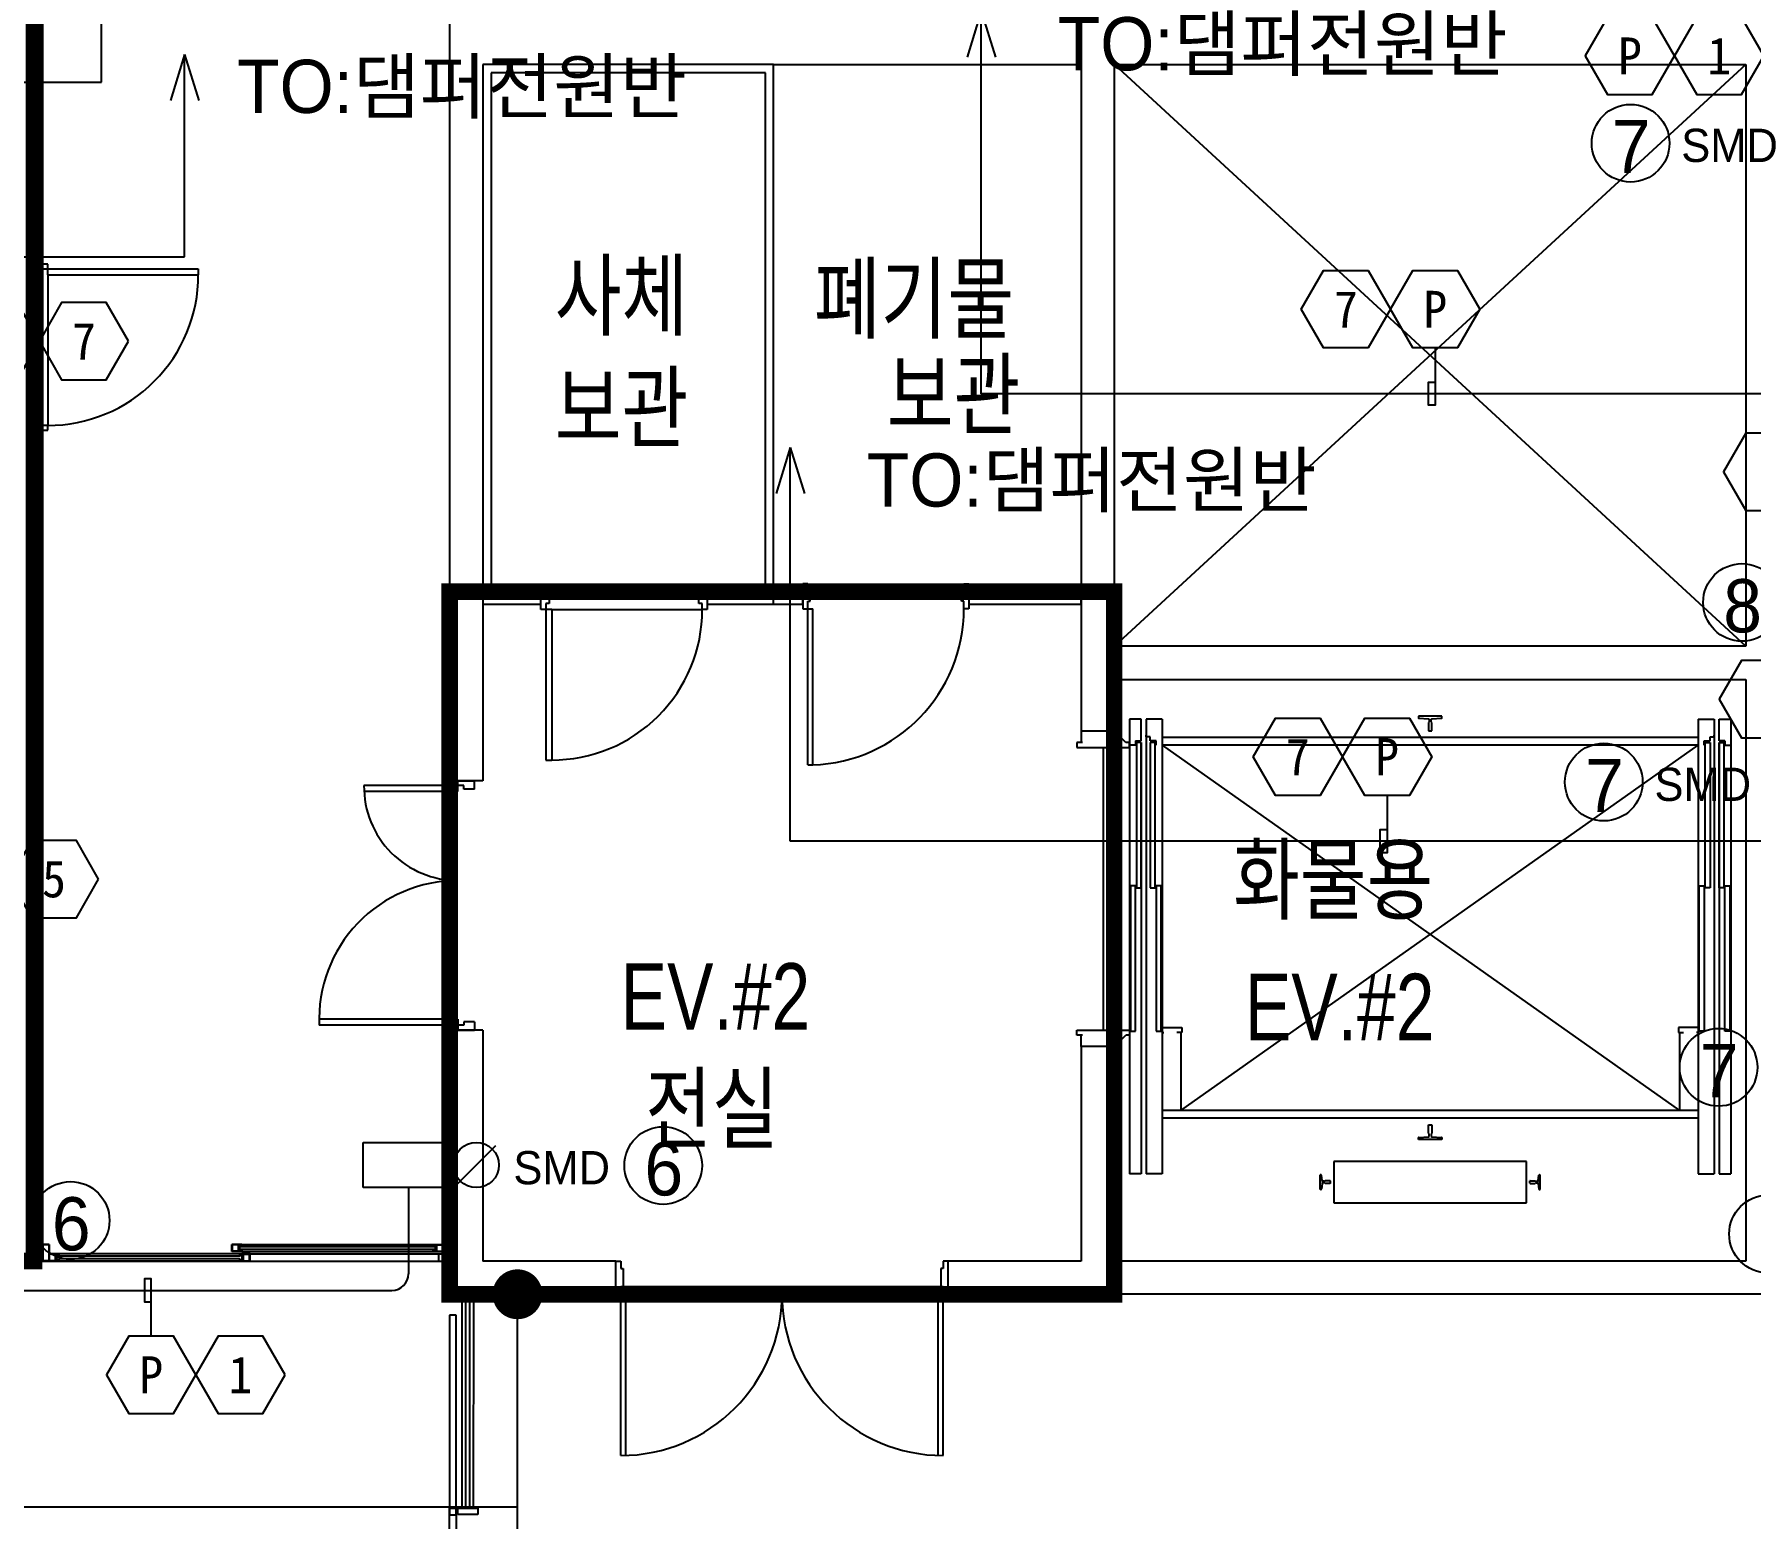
# Model space of a CAD drawing. Header units: millimetres. Extents: x 118559 to 211622, y 1329 to 63037.
# Drawn here: x 177131 to 187459, y 30444 to 39376 of the extents above; entities that cross this region are included whole.
import ezdxf
from ezdxf.enums import TextEntityAlignment as Align

# ---------------------------------------------------------------- set-up
doc = ezdxf.new("R2010")
doc.units = ezdxf.units.MM
doc.header["$LTSCALE"] = 120
doc.linetypes.add('HIDDENX2', pattern=[0.75, 0.5, -0.25])
for name, color, linetype in [('1구역', 41, 'Continuous'), ('ARCH', 9, 'Continuous'), ('DAMPER', 2, 'Continuous'), ('duct-si', 7, 'Continuous'), ('fire', 2, 'Continuous'), ('fire-l', 4, 'Continuous'), ('smd-f', 2, 'Continuous')]:
    doc.layers.add(name, color=color, linetype=linetype)
doc.styles.add('GHD', font='')
doc.styles.add('ghs', font='')
doc.styles.add('TT', font='')
doc.styles.add('돋움', font='')
doc.styles.get('GHD').set_extended_font_data('Dotum')
doc.styles.get('ghs').set_extended_font_data('Dotum')
doc.styles.get('TT').set_extended_font_data('Dotum')
doc.styles.get('돋움').set_extended_font_data('DotumChe')

# ---------------------------------------------------------------- blocks, each defined once
blk = doc.blocks.new('e-22-1')
at = {"layer": 'DAMPER'}
blk.add_line((-5, 1), (-1, 1), dxfattribs=at)
at = {"layer": 'fire'}
for p, q in [((-5, -1), (-5, 1)), ((-1, 1), (-1, -1)), ((0.85, 0.85), (-0.85, -0.85)), ((-1, -1), (-5, -1))]:
    blk.add_line(p, q, dxfattribs=at)
blk.add_circle((0, 0), 1, dxfattribs=at)

msp = doc.modelspace()

# ---------------------------------------------------------------- linework, layer by layer
at = {"layer": '1구역', "color": 4, "linetype": 'HIDDENX2', "ltscale": 7, "const_width": 100, "elevation": 0}
msp.add_lwpolyline([(177130.1, 40802.5), (179743.5, 40802.5), (179743.4, 44444), (194080.1, 44444.2), (194080.1, 46185.5), (200110.1, 46185.5), (200110.1, 52274.1), (160991.4, 52274.1), (160991.4, 42084.2), (169430.1, 42084.2), (169430.1, 35944.2), (167230.1, 35944.2), (167230.1, 31994.2), (177130, 31994.2), (177130.1, 40802.5)], dxfattribs=at)
msp.add_lwpolyline([(179630.1, 36022.4), (183628.9, 36022.4), (183628.9, 31794.2), (179630.1, 31794.2)], close=True, dxfattribs=at)
at = {"layer": 'ARCH', "color": 9}
for p, q in [((177180.1, 44444.2, 0), (177180.1, 31994.2, 0)), ((179630.1, 39494.2, 0), (179630.1, 39194.2, 0)), ((179630.1, 39494.2, 0), (179630.1, 39194.2, 0)), ((179630.1, 39194.2, 0), (179630.1, 34884.2, 0)), ((179830.1, 39194.2, 0), (179830.1, 35944.2, 0)), ((181580.1, 39194.2, 0), (179830.1, 39194.2, 0)), ((179880.1, 39144.2, 0), (179880.1, 35994.2, 0)), ((181530.1, 39144.2, 0), (179880.1, 39144.2, 0)), ((181530.1, 35994.2, 0), (181530.1, 39144.2, 0)), ((181580.1, 39194.2, 0), (183430.1, 39194.2, 0)), ((181580.1, 35944.2, 0), (181580.1, 39194.2, 0)), ((183430.1, 39194.2, 0), (183430.1, 35184.2, 0)), ((187430.1, 39194.2, 0), (183630.1, 35694.2, 0)), ((187430.1, 35694.2, 0), (183630.1, 39194.2, 0)), ((187430.1, 39194.2, 0), (183630.1, 35694.2, 0)), ((187430.1, 35694.2, 0), (183630.1, 39194.2, 0)), ((183630.1, 39194.2, 0), (187430.1, 39194.2, 0)), ((183630.1, 35694.2, 0), (183630.1, 39194.2, 0)), ((183630.1, 39194.2, 0), (187430.1, 39194.2, 0)), ((183630.1, 35694.2, 0), (183630.1, 39194.2, 0)), ((187430.1, 39194.2, 0), (187430.1, 35694.2, 0)), ((187430.1, 39194.2, 0), (187430.1, 35694.2, 0)), ((177212.9, 37992.9, 0), (177132.9, 37992.9, 0)), ((177132.9, 37943.1, 0), (177132.9, 37992.9, 0)), ((177132.9, 37943.1, 0), (177177.1, 37943.1, 0)), ((177132.9, 37943.1, 0), (177132.9, 37042.8, 0)), ((177197.9, 37992.9, 0), (177147.9, 37992.9, 0)), ((177197.9, 37992.9, 0), (177147.9, 37992.9, 0)), ((177177.1, 37963.6, 0), (177212.9, 37963.6, 0)), ((177177.1, 37943.1, 0), (177177.1, 37963.6, 0)), ((177212.9, 37963.6, 0), (177212.9, 37992.9, 0)), ((177212.9, 37963.6, 0), (178118.2, 37963.6, 0)), ((177212.9, 37928.3, 0), (177212.9, 37963.6, 0)), ((177212.9, 37928.3, 0), (178118.2, 37928.3, 0)), ((177212.9, 37928.3, 0), (177212.9, 37022.3, 0)), ((178118.2, 37963.6, 0), (178118.2, 37928.3, 0)), ((177177.1, 37042.8, 0), (177132.9, 37042.8, 0)), ((177132.9, 36992.9, 0), (177132.9, 37042.8, 0)), ((177132.9, 36992.9, 0), (177212.9, 36992.9, 0)), ((177147.9, 36992.9, 0), (177197.9, 36992.9, 0)), ((177177.1, 37022.3, 0), (177177.1, 37042.8, 0)), ((177177.1, 37022.3, 0), (177177.1, 37042.8, 0)), ((177212.9, 37022.3, 0), (177177.1, 37022.3, 0)), ((177212.9, 36992.9, 0), (177212.9, 37022.3, 0)), ((181755.1, 36044.2, 0), (181580.1, 36044.2, 0)), ((181755.1, 36069.2, 0), (181755.1, 35919.2, 0)), ((181785.1, 36069.2, 0), (181755.1, 36069.2, 0)), ((181755.1, 36069.2, 0), (181755.1, 35919.2, 0)), ((181785.1, 36069.2, 0), (181755.1, 36069.2, 0)), ((181755.1, 35944.2, 0), (181755.1, 36044.2, 0)), ((181785.1, 36024.2, 0), (181785.1, 36069.2, 0)), ((181785.1, 36024.2, 0), (181785.1, 36069.2, 0)), ((182725.1, 36024.2, 0), (182725.1, 36069.2, 0)), ((182725.1, 36069.2, 0), (182755.1, 36069.2, 0)), ((182725.1, 36024.2, 0), (182725.1, 36069.2, 0)), ((182725.1, 36069.2, 0), (182755.1, 36069.2, 0)), ((182755.1, 36069.2, 0), (182755.1, 35919.2, 0)), ((182755.1, 36069.2, 0), (182755.1, 35919.2, 0)), ((183430, 36044.2, 0), (182755.1, 36044.2, 0)), ((182755.1, 36044.2, 0), (182755.1, 35944.2, 0)), ((183430, 35944.2, 0), (183430, 36044.2, 0)), ((179830.1, 35944.2, 0), (179830.1, 34884.2, 0)), ((180180.1, 35944.2, 0), (179830.1, 35944.2, 0)), ((180180.1, 35994.2, 0), (179880.1, 35994.2, 0)), ((180180.1, 35914.2, 0), (180180.1, 35994.2, 0)), ((180229.9, 35994.2, 0), (180180.1, 35994.2, 0)), ((180180.1, 35929.2, 0), (180180.1, 35979.2, 0)), ((180180.1, 35929.2, 0), (180180.1, 35979.2, 0)), ((180209.4, 35950.1, 0), (180209.4, 35914.2, 0)), ((180229.9, 35950.1, 0), (180209.4, 35950.1, 0)), ((180229.9, 35994.2, 0), (180229.9, 35950.1, 0)), ((180229.9, 35994.2, 0), (181130.2, 35994.2, 0)), ((181530.1, 35994.2, 0), (181080.1, 35994.2, 0)), ((181130.2, 35950.1, 0), (181130.2, 35994.2, 0)), ((181180.1, 35994.2, 0), (181130.2, 35994.2, 0)), ((181150.7, 35950.1, 0), (181130.2, 35950.1, 0)), ((181150.7, 35950.1, 0), (181130.2, 35950.1, 0)), ((181150.7, 35914.2, 0), (181150.7, 35950.1, 0)), ((181180.1, 35994.2, 0), (181180.1, 35914.2, 0)), ((181180.1, 35979.2, 0), (181180.1, 35929.2, 0)), ((181580.1, 35944.2, 0), (181180.1, 35944.2, 0)), ((181755.1, 35944.2, 0), (181580.1, 35944.2, 0)), ((181800.1, 36024.2, 0), (181785.1, 36024.2, 0)), ((181800.1, 36024.2, 0), (181785.1, 36024.2, 0)), ((181785.1, 35919.2, 0), (181785.1, 35964.2, 0)), ((181785.1, 35964.2, 0), (181800.1, 35964.2, 0)), ((181785.1, 35919.2, 0), (181785.1, 35964.2, 0)), ((181785.1, 35964.2, 0), (181800.1, 35964.2, 0)), ((181800.1, 35964.2, 0), (181800.1, 36024.2, 0)), ((181800.1, 35964.2, 0), (181800.1, 36024.2, 0)), ((182710.1, 35964.2, 0), (182710.1, 36024.2, 0)), ((182710.1, 36024.2, 0), (182725.1, 36024.2, 0)), ((182710.1, 35964.2, 0), (182710.1, 36024.2, 0)), ((182710.1, 36024.2, 0), (182725.1, 36024.2, 0)), ((182725.1, 35964.2, 0), (182710.1, 35964.2, 0)), ((182725.1, 35964.2, 0), (182710.1, 35964.2, 0)), ((182725.1, 35919.2, 0), (182725.1, 35964.2, 0)), ((182725.1, 35919.2, 0), (182725.1, 35964.2, 0)), ((183430, 35944.2, 0), (182755.1, 35944.2, 0)), ((180209.4, 35914.2, 0), (180180.1, 35914.2, 0)), ((180209.4, 35914.2, 0), (180209.4, 35009, 0)), ((180244.7, 35914.2, 0), (180209.4, 35914.2, 0)), ((180244.7, 35914.2, 0), (180244.7, 35009, 0)), ((180244.7, 35914.2, 0), (181150.7, 35914.2, 0)), ((181180.1, 35914.2, 0), (181150.7, 35914.2, 0)), ((181755.1, 35919.2, 0), (181785.1, 35919.2, 0)), ((181755.1, 35919.2, 0), (181785.1, 35919.2, 0)), ((181785.1, 34979.2, 0), (181785.1, 35919.2, 0)), ((181785.1, 35919.2, 0), (181815, 35919.2, 0)), ((181785.1, 34979.2, 0), (181785.1, 35919.2, 0)), ((181785.1, 35919.2, 0), (181815, 35919.2, 0)), ((181815, 34979.2, 0), (181815, 35919.2, 0)), ((181815, 34979.2, 0), (181815, 35919.2, 0)), ((182755.1, 35919.2, 0), (182725.1, 35919.2, 0)), ((182755.1, 35919.2, 0), (182725.1, 35919.2, 0)), ((187430.1, 35694.2, 0), (183630.1, 35694.2, 0)), ((187430.1, 35694.2, 0), (183630.1, 35694.2, 0)), ((183630.1, 35184.2, 0), (183630.1, 35494.2, 0)), ((183630.1, 35494.2, 0), (187430.1, 35494.2, 0)), ((187430.1, 35494.2, 0), (187430.1, 31994.2, 0)), ((183721.5, 35254.2, 0), (183721.5, 32519.5, 0)), ((183791.4, 35254.2, 0), (183721.5, 35254.2, 0)), ((183721.5, 35254.2, 0), (183721.5, 32519.5, 0)), ((183791.4, 35254.2, 0), (183721.5, 35254.2, 0)), ((183791.4, 35124.2, 0), (183791.4, 35254.2, 0)), ((183791.4, 35124.2, 0), (183791.4, 35254.2, 0)), ((183821.4, 35254.2, 0), (183821.4, 32519.5, 0)), ((183917.4, 35254.2, 0), (183821.4, 35254.2, 0)), ((183821.4, 35254.2, 0), (183821.4, 32519.5, 0)), ((183917.4, 35254.2, 0), (183821.4, 35254.2, 0)), ((183917.4, 35254.2, 0), (183917.4, 32519.5, 0)), ((183917.4, 35254.2, 0), (183917.4, 32519.5, 0)), ((185600.4, 35273.2, 0), (185460.4, 35273.2, 0)), ((185460.4, 35273.2, 0), (185460.4, 35262.9, 0)), ((185600.4, 35273.2, 0), (185460.4, 35273.2, 0)), ((185460.4, 35273.2, 0), (185460.4, 35262.9, 0)), ((185462.7, 35260.4, 0), (185520.8, 35257.5, 0)), ((185462.7, 35260.4, 0), (185520.8, 35257.5, 0)), ((185520.8, 35257.5, 0), (185524, 35254.3, 0)), ((185520.8, 35257.5, 0), (185524, 35254.3, 0)), ((185524, 35238.3, 0), (185520.9, 35235, 0)), ((185524, 35238.3, 0), (185520.9, 35235, 0)), ((185520.9, 35235, 0), (185520.9, 35185.2, 0)), ((185520.9, 35235, 0), (185520.9, 35185.2, 0)), ((185524, 35254.3, 0), (185524, 35238.3, 0)), ((185524, 35254.3, 0), (185524, 35238.3, 0)), ((185536.7, 35254.3, 0), (185540, 35257.5, 0)), ((185536.7, 35254.3, 0), (185540, 35257.5, 0)), ((185536.7, 35238.3, 0), (185536.7, 35254.3, 0)), ((185536.7, 35238.3, 0), (185536.7, 35254.3, 0)), ((185539.9, 35235, 0), (185536.7, 35238.3, 0)), ((185539.9, 35235, 0), (185536.7, 35238.3, 0)), ((185539.9, 35185.2, 0), (185539.9, 35235, 0)), ((185539.9, 35185.2, 0), (185539.9, 35235, 0)), ((185540, 35257.5, 0), (185598, 35260.4, 0)), ((185540, 35257.5, 0), (185598, 35260.4, 0)), ((185600.4, 35262.9, 0), (185600.4, 35273.2, 0)), ((185600.4, 35262.9, 0), (185600.4, 35273.2, 0)), ((187143.4, 35254.2, 0), (187143.4, 32519.5, 0)), ((187143.4, 35254.2, 0), (187239.4, 35254.2, 0)), ((187143.4, 35254.2, 0), (187143.4, 32519.5, 0)), ((187143.4, 35254.2, 0), (187239.4, 35254.2, 0)), ((187239.4, 35254.2, 0), (187239.4, 32519.5, 0)), ((187239.4, 35254.2, 0), (187239.4, 32519.5, 0)), ((187269.4, 35254.2, 0), (187339.2, 35254.2, 0)), ((187269.4, 35124.2, 0), (187269.4, 35254.2, 0)), ((187269.4, 35254.2, 0), (187339.2, 35254.2, 0)), ((187269.4, 35124.2, 0), (187269.4, 35254.2, 0)), ((187339.2, 35254.2, 0), (187339.2, 32519.5, 0)), ((187339.2, 35254.2, 0), (187339.2, 32519.5, 0)), ((183438.1, 35114.2, 0), (183404.9, 35114.2, 0)), ((183404.9, 35114.2, 0), (183404.9, 35084.2, 0)), ((183438.1, 35114.2, 0), (183404.9, 35114.2, 0)), ((183404.9, 35114.2, 0), (183404.9, 35084.2, 0)), ((183429.9, 35184.2, 0), (183429.9, 35114.2, 0)), ((183429.9, 35184.2, 0), (183429.9, 35114.2, 0)), ((183430.1, 35184.2, 0), (183630.1, 35184.2, 0)), ((183699.7, 35114.2, 0), (183629.9, 35184.2, 0)), ((183699.7, 35114.2, 0), (183629.9, 35184.2, 0)), ((183721, 35114.2, 0), (183699.7, 35114.2, 0)), ((183721, 35114.2, 0), (183699.7, 35114.2, 0)), ((183721, 35084.2, 0), (183721, 35114.2, 0)), ((183721, 35084.2, 0), (183721, 35114.2, 0)), ((183757.5, 35124.2, 0), (183791.4, 35124.2, 0)), ((183757.5, 35124.2, 0), (183757.5, 35099.2, 0)), ((183757.5, 35124.2, 0), (183791.4, 35124.2, 0)), ((183757.5, 35124.2, 0), (183757.5, 35099.2, 0)), ((183762.5, 35114.2, 0), (183762.5, 34239.2, 0)), ((183791.4, 35114.2, 0), (183762.5, 35114.2, 0)), ((183762.5, 35114.2, 0), (183762.5, 34239.2, 0)), ((183791.4, 35114.2, 0), (183762.5, 35114.2, 0)), ((183791.4, 34239.2, 0), (183791.4, 35114.2, 0)), ((183791.4, 35114.2, 0), (183791.4, 32519.5, 0)), ((183791.4, 34239.2, 0), (183791.4, 35114.2, 0)), ((183791.4, 35114.2, 0), (183791.4, 32519.5, 0)), ((183821.4, 35149.2, 0), (183821.4, 35159.2, 0)), ((183821.4, 35149.2, 0), (183821.4, 35159.2, 0)), ((183845.4, 35149.2, 0), (183821.4, 35149.2, 0)), ((183845.4, 35149.2, 0), (183821.4, 35149.2, 0)), ((183845.4, 35124.2, 0), (183845.4, 35149.2, 0)), ((183845.4, 35124.2, 0), (183845.4, 35149.2, 0)), ((183881.4, 35124.2, 0), (183845.4, 35124.2, 0)), ((183881.4, 35124.2, 0), (183845.4, 35124.2, 0)), ((183846.4, 35114.2, 0), (183846.4, 34239.2, 0)), ((183876.4, 35114.2, 0), (183846.4, 35114.2, 0)), ((183846.4, 35114.2, 0), (183846.4, 34239.2, 0)), ((183876.4, 35114.2, 0), (183846.4, 35114.2, 0)), ((183876.4, 34239.2, 0), (183876.4, 35114.2, 0)), ((183876.4, 34239.2, 0), (183876.4, 35114.2, 0)), ((183881.4, 35099.2, 0), (183881.4, 35124.2, 0)), ((183881.4, 35099.2, 0), (183881.4, 35124.2, 0)), ((187143.4, 35144.2, 0), (183917.4, 35144.2, 0)), ((187143.4, 35144.2, 0), (183917.4, 35144.2, 0)), ((185520.9, 35185.2, 0), (185521.9, 35184.2, 0)), ((185520.9, 35185.2, 0), (185521.9, 35184.2, 0)), ((185521.9, 35184.2, 0), (185538.9, 35184.2, 0)), ((185521.9, 35184.2, 0), (185538.9, 35184.2, 0)), ((185538.9, 35184.2, 0), (185539.9, 35185.2, 0)), ((185538.9, 35184.2, 0), (185539.9, 35185.2, 0)), ((187179.4, 35124.2, 0), (187215.4, 35124.2, 0)), ((187179.4, 35099.2, 0), (187179.4, 35124.2, 0)), ((187179.4, 35124.2, 0), (187215.4, 35124.2, 0)), ((187179.4, 35099.2, 0), (187179.4, 35124.2, 0)), ((187184.4, 34239.2, 0), (187184.4, 35114.2, 0)), ((187184.4, 35114.2, 0), (187214.4, 35114.2, 0)), ((187184.4, 34239.2, 0), (187184.4, 35114.2, 0)), ((187184.4, 35114.2, 0), (187214.4, 35114.2, 0)), ((187214.4, 35114.2, 0), (187214.4, 34239.2, 0)), ((187214.4, 35114.2, 0), (187214.4, 34239.2, 0)), ((187215.4, 35124.2, 0), (187215.4, 35149.2, 0)), ((187215.4, 35149.2, 0), (187239.4, 35149.2, 0)), ((187215.4, 35124.2, 0), (187215.4, 35149.2, 0)), ((187215.4, 35149.2, 0), (187239.4, 35149.2, 0)), ((187239.4, 35149.2, 0), (187239.4, 35159.2, 0)), ((187239.4, 35149.2, 0), (187239.4, 35159.2, 0)), ((187303.2, 35124.2, 0), (187269.4, 35124.2, 0)), ((187303.2, 35124.2, 0), (187269.4, 35124.2, 0)), ((187269.4, 35114.2, 0), (187269.4, 32519.5, 0)), ((187269.4, 34239.2, 0), (187269.4, 35114.2, 0)), ((187269.4, 35114.2, 0), (187298.2, 35114.2, 0)), ((187269.4, 35114.2, 0), (187269.4, 32519.5, 0)), ((187269.4, 34239.2, 0), (187269.4, 35114.2, 0)), ((187269.4, 35114.2, 0), (187298.2, 35114.2, 0)), ((187298.2, 35114.2, 0), (187298.2, 34239.2, 0)), ((187298.2, 35114.2, 0), (187298.2, 34239.2, 0)), ((187303.2, 35124.2, 0), (187303.2, 35099.2, 0)), ((187303.2, 35124.2, 0), (187303.2, 35099.2, 0)), ((183404.9, 35084.2, 0), (183721, 35084.2, 0)), ((183404.9, 35084.2, 0), (183721, 35084.2, 0)), ((183563, 35084.2, 0), (183563, 33384.2, 0)), ((183757.5, 35099.2, 0), (183722.5, 35099.2, 0)), ((183757.5, 35099.2, 0), (183722.5, 35099.2, 0)), ((187143.4, 35099.2, 0), (183917.4, 35099.2, 0)), ((183917.4, 35099.2, 0), (187030.4, 32899.2, 0)), ((187143.4, 35099.2, 0), (183917.4, 35099.2, 0)), ((183917.4, 35099.2, 0), (187030.4, 32899.2, 0)), ((184030.4, 32899.2, 0), (187143.4, 35099.2, 0)), ((184030.4, 32899.2, 0), (187143.4, 35099.2, 0)), ((187303.2, 35099.2, 0), (187338.2, 35099.2, 0)), ((187303.2, 35099.2, 0), (187338.2, 35099.2, 0)), ((180209.4, 35009, 0), (180244.7, 35009, 0)), ((181785.1, 34979.2, 0), (181815, 34979.2, 0)), ((181785.1, 34979.2, 0), (181815, 34979.2, 0)), ((179680.1, 34854.8, 0), (179115.1, 34854.8, 0)), ((179680.1, 34819.6, 0), (179115.8, 34819.6, 0)), ((179830.1, 34884.2, 0), (179630.1, 34884.2, 0)), ((179680.1, 34854.8, 0), (179680.1, 34884.2, 0)), ((179680.1, 34884.2, 0), (179780.1, 34884.2, 0)), ((179680.1, 34884.2, 0), (179780.1, 34884.2, 0)), ((179715.9, 34854.8, 0), (179680.1, 34854.8, 0)), ((179680.1, 34819.6, 0), (179680.1, 34854.8, 0)), ((179715.9, 34834.3, 0), (179715.9, 34854.8, 0)), ((179780.1, 34834.3, 0), (179715.9, 34834.3, 0)), ((179780.1, 34834.3, 0), (179780.1, 34884.2, 0)), ((183726.5, 34251.7, 0), (183726.5, 33376.7, 0)), ((183756.5, 34251.7, 0), (183726.5, 34251.7, 0)), ((183726.5, 34251.7, 0), (183726.5, 33376.7, 0)), ((183756.5, 34251.7, 0), (183726.5, 34251.7, 0)), ((183756.5, 33376.7, 0), (183756.5, 34251.7, 0)), ((183756.5, 33376.7, 0), (183756.5, 34251.7, 0)), ((183762.5, 34239.2, 0), (183791.4, 34239.2, 0)), ((183762.5, 34239.2, 0), (183791.4, 34239.2, 0)), ((183846.4, 34239.2, 0), (183876.4, 34239.2, 0)), ((183846.4, 34239.2, 0), (183876.4, 34239.2, 0)), ((183882.4, 34251.7, 0), (183882.4, 33376.7, 0)), ((183912.4, 34251.7, 0), (183882.4, 34251.7, 0)), ((183882.4, 34251.7, 0), (183882.4, 33376.7, 0)), ((183912.4, 34251.7, 0), (183882.4, 34251.7, 0)), ((183912.4, 33376.7, 0), (183912.4, 34251.7, 0)), ((183912.4, 33376.7, 0), (183912.4, 34251.7, 0)), ((187148.4, 34251.7, 0), (187178.4, 34251.7, 0)), ((187148.4, 33376.7, 0), (187148.4, 34251.7, 0)), ((187148.4, 34251.7, 0), (187178.4, 34251.7, 0)), ((187148.4, 33376.7, 0), (187148.4, 34251.7, 0)), ((187178.4, 34251.7, 0), (187178.4, 33376.7, 0)), ((187178.4, 34251.7, 0), (187178.4, 33376.7, 0)), ((187214.4, 34239.2, 0), (187184.4, 34239.2, 0)), ((187214.4, 34239.2, 0), (187184.4, 34239.2, 0)), ((187298.2, 34239.2, 0), (187269.4, 34239.2, 0)), ((187298.2, 34239.2, 0), (187269.4, 34239.2, 0)), ((187304.2, 34251.7, 0), (187334.2, 34251.7, 0)), ((187304.2, 33376.7, 0), (187304.2, 34251.7, 0)), ((187304.2, 34251.7, 0), (187334.2, 34251.7, 0)), ((187304.2, 33376.7, 0), (187304.2, 34251.7, 0)), ((187334.2, 34251.7, 0), (187334.2, 33376.7, 0)), ((187334.2, 34251.7, 0), (187334.2, 33376.7, 0)), ((179680.1, 33448.8, 0), (178845, 33448.8, 0)), ((179680.1, 33413.6, 0), (178845.8, 33413.6, 0)), ((179630.1, 33384.2, 0), (179630.1, 31794.2, 0)), ((179830.1, 33384.2, 0), (179630.1, 33384.2, 0)), ((179680.1, 33448.8, 0), (179680.1, 33413.6, 0)), ((179715.9, 33413.6, 0), (179680.1, 33413.6, 0)), ((179680.1, 33413.6, 0), (179680.1, 33384.2, 0)), ((179680.1, 33384.2, 0), (179780.1, 33384.2, 0)), ((179780.1, 33434.1, 0), (179715.9, 33434.1, 0)), ((179715.9, 33434.1, 0), (179715.9, 33413.6, 0)), ((179780.1, 33434.1, 0), (179780.1, 33384.2, 0)), ((179830.1, 33384.2, 0), (179830.1, 31994.2, 0)), ((183404.9, 33354.2, 0), (183404.9, 33384.2, 0)), ((183404.9, 33384.2, 0), (183721, 33384.2, 0)), ((183404.9, 33354.2, 0), (183404.9, 33384.2, 0)), ((183404.9, 33384.2, 0), (183721, 33384.2, 0)), ((183721, 33384.2, 0), (183721, 33354.2, 0)), ((183721, 33384.2, 0), (183721, 33354.2, 0)), ((183726.5, 33376.7, 0), (183756.5, 33376.7, 0)), ((183726.5, 33376.7, 0), (183756.5, 33376.7, 0)), ((183882.4, 33376.7, 0), (183912.4, 33376.7, 0)), ((183882.4, 33376.7, 0), (183912.4, 33376.7, 0)), ((183917.4, 33399.2, 0), (184035.4, 33399.2, 0)), ((183917.4, 33399.2, 0), (183917.4, 33369.2, 0)), ((183917.4, 33399.2, 0), (184035.4, 33399.2, 0)), ((183917.4, 33399.2, 0), (183917.4, 33369.2, 0)), ((183917.4, 33369.2, 0), (183927.4, 33369.2, 0)), ((183917.4, 33369.2, 0), (183927.4, 33369.2, 0)), ((184035.4, 33369.2, 0), (184005.4, 33369.2, 0)), ((184035.4, 33369.2, 0), (184005.4, 33369.2, 0)), ((184030.4, 33369.2, 0), (184030.4, 32899.2, 0)), ((184030.4, 33369.2, 0), (184030.4, 32899.2, 0)), ((184035.4, 33399.2, 0), (184035.4, 33369.2, 0)), ((184035.4, 33399.2, 0), (184035.4, 33369.2, 0)), ((187025.4, 33399.2, 0), (187025.4, 33369.2, 0)), ((187143.4, 33399.2, 0), (187025.4, 33399.2, 0)), ((187025.4, 33399.2, 0), (187025.4, 33369.2, 0)), ((187143.4, 33399.2, 0), (187025.4, 33399.2, 0)), ((187025.4, 33369.2, 0), (187055.4, 33369.2, 0)), ((187025.4, 33369.2, 0), (187055.4, 33369.2, 0)), ((187030.4, 33369.2, 0), (187030.4, 32899.2, 0)), ((187030.4, 33369.2, 0), (187030.4, 32899.2, 0)), ((187143.4, 33369.2, 0), (187133.4, 33369.2, 0)), ((187143.4, 33369.2, 0), (187133.4, 33369.2, 0)), ((187143.4, 33399.2, 0), (187143.4, 33369.2, 0)), ((187143.4, 33399.2, 0), (187143.4, 33369.2, 0)), ((187178.4, 33376.7, 0), (187148.4, 33376.7, 0)), ((187178.4, 33376.7, 0), (187148.4, 33376.7, 0)), ((187334.2, 33376.7, 0), (187304.2, 33376.7, 0)), ((187334.2, 33376.7, 0), (187304.2, 33376.7, 0)), ((183438.1, 33354.2, 0), (183404.9, 33354.2, 0)), ((183438.1, 33354.2, 0), (183404.9, 33354.2, 0)), ((183429.9, 33284.2, 0), (183429.9, 33354.2, 0)), ((183429.9, 33284.2, 0), (183429.9, 33354.2, 0)), ((183630.1, 33284.2, 0), (183430.1, 33284.2, 0)), ((183430.1, 33284.2, 0), (183430.1, 31994.2, 0)), ((183629.9, 33284.2, 0), (183699.7, 33354.2, 0)), ((183629.9, 33284.2, 0), (183699.7, 33354.2, 0)), ((183630.1, 31994.2, 0), (183630.1, 33284.2, 0)), ((183721, 33354.2, 0), (183699.7, 33354.2, 0)), ((183721, 33354.2, 0), (183699.7, 33354.2, 0)), ((187143.4, 32899.2, 0), (183917.4, 32899.2, 0)), ((187143.4, 32899.2, 0), (183917.4, 32899.2, 0)), ((187143.4, 32854.2, 0), (183917.4, 32854.2, 0)), ((187143.4, 32854.2, 0), (183917.4, 32854.2, 0)), ((185462.7, 32738.1, 0), (185520.8, 32740.9, 0)), ((185462.7, 32738.1, 0), (185520.8, 32740.9, 0)), ((185520.8, 32740.9, 0), (185524, 32744.2, 0)), ((185520.8, 32740.9, 0), (185524, 32744.2, 0)), ((185520.9, 32813.2, 0), (185521.9, 32814.2, 0)), ((185520.9, 32813.2, 0), (185521.9, 32814.2, 0)), ((185520.9, 32763.4, 0), (185520.9, 32813.2, 0)), ((185520.9, 32763.4, 0), (185520.9, 32813.2, 0)), ((185524, 32760.2, 0), (185520.9, 32763.4, 0)), ((185524, 32760.2, 0), (185520.9, 32763.4, 0)), ((185521.9, 32814.2, 0), (185538.9, 32814.2, 0)), ((185521.9, 32814.2, 0), (185538.9, 32814.2, 0)), ((185524, 32744.2, 0), (185524, 32760.2, 0)), ((185524, 32744.2, 0), (185524, 32760.2, 0)), ((185539.9, 32763.4, 0), (185536.7, 32760.2, 0)), ((185539.9, 32763.4, 0), (185536.7, 32760.2, 0)), ((185536.7, 32760.2, 0), (185536.7, 32744.2, 0)), ((185536.7, 32760.2, 0), (185536.7, 32744.2, 0)), ((185536.7, 32744.2, 0), (185540, 32740.9, 0)), ((185536.7, 32744.2, 0), (185540, 32740.9, 0)), ((185538.9, 32814.2, 0), (185539.9, 32813.2, 0)), ((185538.9, 32814.2, 0), (185539.9, 32813.2, 0)), ((185539.9, 32813.2, 0), (185539.9, 32763.4, 0)), ((185539.9, 32813.2, 0), (185539.9, 32763.4, 0)), ((185540, 32740.9, 0), (185598, 32738.1, 0)), ((185540, 32740.9, 0), (185598, 32738.1, 0)), ((185460.4, 32725.2, 0), (185460.4, 32735.6, 0)), ((185460.4, 32725.2, 0), (185460.4, 32735.6, 0)), ((185600.4, 32725.2, 0), (185460.4, 32725.2, 0)), ((185600.4, 32725.2, 0), (185460.4, 32725.2, 0)), ((185600.4, 32735.6, 0), (185600.4, 32725.2, 0)), ((185600.4, 32735.6, 0), (185600.4, 32725.2, 0)), ((184950.4, 32594.2, 0), (184950.4, 32344.2, 0)), ((186110.4, 32594.2, 0), (184950.4, 32594.2, 0)), ((184950.4, 32594.2, 0), (184950.4, 32344.2, 0)), ((186110.4, 32594.2, 0), (184950.4, 32594.2, 0)), ((186110.4, 32344.2, 0), (186110.4, 32594.2, 0)), ((186110.4, 32344.2, 0), (186110.4, 32594.2, 0)), ((183791.4, 32519.5, 0), (183721.5, 32519.5, 0)), ((183791.4, 32519.5, 0), (183721.5, 32519.5, 0)), ((183917.4, 32519.5, 0), (183821.4, 32519.5, 0)), ((183917.4, 32519.5, 0), (183821.4, 32519.5, 0)), ((184868.4, 32424.7, 0), (184868.4, 32513.7, 0)), ((184872.4, 32513.7, 0), (184868.4, 32513.7, 0)), ((184868.4, 32424.7, 0), (184868.4, 32513.7, 0)), ((184872.4, 32513.7, 0), (184868.4, 32513.7, 0)), ((184879.9, 32479, 0), (184875.9, 32510.2, 0)), ((184879.9, 32479, 0), (184875.9, 32510.2, 0)), ((184879.9, 32459.5, 0), (184875.9, 32428.2, 0)), ((184879.9, 32459.5, 0), (184875.9, 32428.2, 0)), ((184893.7, 32474, 0), (184884.9, 32474, 0)), ((184893.7, 32474, 0), (184884.9, 32474, 0)), ((184893.7, 32464.5, 0), (184884.9, 32464.5, 0)), ((184893.7, 32464.5, 0), (184884.9, 32464.5, 0)), ((184929.4, 32477.2, 0), (184898.4, 32477.2, 0)), ((184929.4, 32477.2, 0), (184898.4, 32477.2, 0)), ((184929.4, 32461.2, 0), (184898.4, 32461.2, 0)), ((184929.4, 32461.2, 0), (184898.4, 32461.2, 0)), ((184929.4, 32477.2, 0), (184930.4, 32476.2, 0)), ((184929.4, 32477.2, 0), (184930.4, 32476.2, 0)), ((184930.4, 32462.2, 0), (184929.4, 32461.2, 0)), ((184930.4, 32462.2, 0), (184929.4, 32461.2, 0)), ((184930.4, 32462.2, 0), (184930.4, 32476.2, 0)), ((184930.4, 32462.2, 0), (184930.4, 32476.2, 0)), ((186131.4, 32477.2, 0), (186130.4, 32476.2, 0)), ((186131.4, 32477.2, 0), (186130.4, 32476.2, 0)), ((186130.4, 32462.2, 0), (186130.4, 32476.2, 0)), ((186130.4, 32462.2, 0), (186130.4, 32476.2, 0)), ((186130.4, 32462.2, 0), (186131.4, 32461.2, 0)), ((186130.4, 32462.2, 0), (186131.4, 32461.2, 0)), ((186131.4, 32477.2, 0), (186162.4, 32477.2, 0)), ((186131.4, 32477.2, 0), (186162.4, 32477.2, 0)), ((186131.4, 32461.2, 0), (186162.4, 32461.2, 0)), ((186131.4, 32461.2, 0), (186162.4, 32461.2, 0)), ((186167, 32474, 0), (186175.9, 32474, 0)), ((186167, 32474, 0), (186175.9, 32474, 0)), ((186167, 32464.5, 0), (186175.9, 32464.5, 0)), ((186167, 32464.5, 0), (186175.9, 32464.5, 0)), ((186180.9, 32479, 0), (186184.9, 32510.2, 0)), ((186180.9, 32479, 0), (186184.9, 32510.2, 0)), ((186180.9, 32459.5, 0), (186184.9, 32428.2, 0)), ((186180.9, 32459.5, 0), (186184.9, 32428.2, 0)), ((186188.4, 32513.7, 0), (186192.4, 32513.7, 0)), ((186188.4, 32513.7, 0), (186192.4, 32513.7, 0)), ((186192.4, 32424.7, 0), (186192.4, 32513.7, 0)), ((186192.4, 32424.7, 0), (186192.4, 32513.7, 0)), ((187143.4, 32519.5, 0), (187239.4, 32519.5, 0)), ((187143.4, 32519.5, 0), (187239.4, 32519.5, 0)), ((187269.4, 32519.5, 0), (187339.2, 32519.5, 0)), ((187269.4, 32519.5, 0), (187339.2, 32519.5, 0)), ((184872.4, 32424.7, 0), (184868.4, 32424.7, 0)), ((184872.4, 32424.7, 0), (184868.4, 32424.7, 0)), ((184950.4, 32344.2, 0), (186110.4, 32344.2, 0)), ((184950.4, 32344.2, 0), (186110.4, 32344.2, 0)), ((186188.4, 32424.7, 0), (186192.4, 32424.7, 0)), ((186188.4, 32424.7, 0), (186192.4, 32424.7, 0)), ((177220, 32094.2, 0), (177180, 32094.2, 0)), ((177180, 32094.2, 0), (177180, 31994.2, 0)), ((177218, 32092.3, 0), (177182, 32092.3, 0)), ((177182, 32092.3, 0), (177182, 31996.2, 0)), ((177218, 32092.3, 0), (177218, 31996.2, 0)), ((177220, 32094.2, 0), (177220, 31994.2, 0)), ((177280, 32036.9, 0), (177220, 32036.9, 0)), ((177278, 32034.9, 0), (177222, 32034.9, 0)), ((177278, 32028.9, 0), (177258, 32028.9, 0)), ((177258, 32002.2, 0), (177258, 32028.9, 0)), ((177280, 32026.9, 0), (177260, 32026.9, 0)), ((177260, 32004.2, 0), (177260, 32026.9, 0)), ((177260, 32026.9, 0), (177266.7, 32004.2, 0)), ((177266.7, 32004.2, 0), (177266.7, 32026.9, 0)), ((177278, 32028.9, 0), (177278, 32034.9, 0)), ((178430, 32036.9, 0), (177280, 32036.9, 0)), ((177280, 32026.9, 0), (177280, 32036.9, 0)), ((178365.9, 32023.5, 0), (177282.6, 32023.5, 0)), ((178379.9, 32094.2, 0), (178319.9, 32094.2, 0)), ((178319.9, 32051.5, 0), (178319.9, 32094.2, 0)), ((178319.9, 32094.2, 0), (178319.9, 32051.5, 0)), ((178319.9, 32051.5, 0), (178319.9, 32094.2, 0)), ((178379.9, 32051.5, 0), (178319.9, 32051.5, 0)), ((178377.9, 32092.2, 0), (178321.9, 32092.2, 0)), ((178321.9, 32092.2, 0), (178321.9, 32053.5, 0)), ((178377.9, 32053.5, 0), (178321.9, 32053.5, 0)), ((178377.9, 32086.2, 0), (178357.9, 32086.2, 0)), ((178357.9, 32086.2, 0), (178357.9, 32059.5, 0)), ((178377.9, 32059.5, 0), (178357.9, 32059.5, 0)), ((178359.9, 32084.2, 0), (178359.9, 32061.5, 0)), ((178379.9, 32084.2, 0), (178359.9, 32084.2, 0)), ((178359.9, 32061.5, 0), (178366.6, 32084.2, 0)), ((178379.9, 32061.5, 0), (178359.9, 32061.5, 0)), ((178366.6, 32084.2, 0), (178366.6, 32061.5, 0)), ((178366.6, 32080.9, 0), (179543.3, 32080.9, 0)), ((178366.6, 32064.9, 0), (179543.3, 32064.9, 0)), ((178368.5, 32036.9, 0), (178428.5, 32036.9, 0)), ((178368.5, 32026.9, 0), (178368.5, 32036.9, 0)), ((178368.5, 32026.9, 0), (178388.5, 32026.9, 0)), ((178370.5, 32034.9, 0), (178426.5, 32034.9, 0)), ((178370.5, 32028.9, 0), (178370.5, 32034.9, 0)), ((178370.5, 32028.9, 0), (178390.5, 32028.9, 0)), ((178377.9, 32092.2, 0), (178377.9, 32086.2, 0)), ((178377.9, 32059.5, 0), (178377.9, 32053.5, 0)), ((178379.9, 32094.2, 0), (178379.9, 32084.2, 0)), ((178379.9, 32094.2, 0), (179529.9, 32094.2, 0)), ((178379.9, 32061.5, 0), (178379.9, 32051.5, 0)), ((178379.9, 32051.5, 0), (179529.9, 32051.5, 0)), ((178381.8, 32004.2, 0), (178381.8, 32026.9, 0)), ((178388.5, 32026.9, 0), (178381.8, 32004.2, 0)), ((178388.5, 32004.2, 0), (178388.5, 32026.9, 0)), ((178390.5, 32002.2, 0), (178390.5, 32028.9, 0)), ((178426.5, 31996.2, 0), (178426.5, 32034.9, 0)), ((178428.5, 32036.9, 0), (178428.5, 31994.2, 0)), ((178428.5, 31994.2, 0), (178428.5, 32036.9, 0)), ((178428.5, 32036.9, 0), (178428.5, 31994.2, 0)), ((178428.5, 32036.9, 0), (179625.8, 32036.9, 0)), ((179529.9, 32094.2, 0), (179589.9, 32094.2, 0)), ((179529.9, 32094.2, 0), (179529.9, 32084.2, 0)), ((179529.9, 32084.2, 0), (179549.9, 32084.2, 0)), ((179529.9, 32061.5, 0), (179549.9, 32061.5, 0)), ((179529.9, 32061.5, 0), (179529.9, 32051.5, 0)), ((179529.9, 32051.5, 0), (179589.9, 32051.5, 0)), ((179531.9, 32092.2, 0), (179587.9, 32092.2, 0)), ((179531.9, 32092.2, 0), (179531.9, 32086.2, 0)), ((179531.9, 32086.2, 0), (179551.9, 32086.2, 0)), ((179531.9, 32059.5, 0), (179551.9, 32059.5, 0)), ((179531.9, 32059.5, 0), (179531.9, 32053.5, 0)), ((179531.9, 32053.5, 0), (179587.9, 32053.5, 0)), ((179549.9, 32061.5, 0), (179543.3, 32084.2, 0)), ((179543.3, 32084.2, 0), (179543.3, 32061.5, 0)), ((179549.9, 32084.2, 0), (179549.9, 32061.5, 0)), ((179551.9, 32086.2, 0), (179551.9, 32059.5, 0)), ((179563.3, 32036.9, 0), (179563.3, 31994.2, 0)), ((179587.9, 32092.2, 0), (179587.9, 32053.5, 0)), ((179589.9, 32051.5, 0), (179589.9, 32094.2, 0)), ((179589.9, 32094.2, 0), (179589.9, 32051.5, 0)), ((179589.9, 32051.5, 0), (179589.9, 32094.2, 0)), ((179589.9, 32051.5, 0), (179589.9, 32094.2, 0)), ((179589.9, 32094.2, 0), (179589.9, 32051.5, 0)), ((179589.9, 32051.5, 0), (179589.9, 32094.2, 0)), ((179589.9, 32094.2, 0), (179590, 31994.2, 0)), ((179590, 32094.2, 0), (179630, 32094.2, 0)), ((179592, 32092.2, 0), (179628, 32092.2, 0)), ((179592, 32092.2, 0), (179592, 31996.2, 0)), ((179625.8, 31994.2, 0), (179625.8, 32036.9, 0)), ((179628, 32092.2, 0), (179628, 31996.2, 0)), ((179630, 32094.2, 0), (179629.9, 31994.2, 0)), ((179630, 32094.2, 0), (179630, 31994.2, 0)), ((170718.3, 31994.2, 0), (179630.1, 31994.2, 0)), ((172480.1, 31994.2, 0), (179630.1, 31994.2, 0)), ((177220, 31994.2, 0), (177180, 31994.2, 0)), ((177218, 31996.2, 0), (177182, 31996.2, 0)), ((177280, 31994.2, 0), (177220, 31994.2, 0)), ((177278, 31996.2, 0), (177222, 31996.2, 0)), ((177278, 32002.2, 0), (177258, 32002.2, 0)), ((177280, 32004.2, 0), (177260, 32004.2, 0)), ((177278, 31996.2, 0), (177278, 32002.2, 0)), ((177280, 31994.2, 0), (177280, 32004.2, 0)), ((178430, 31994.2, 0), (177280, 31994.2, 0)), ((178365.9, 32007.5, 0), (177282.6, 32007.5, 0)), ((178368.5, 31994.2, 0), (178368.5, 32004.2, 0)), ((178368.5, 32004.2, 0), (178388.5, 32004.2, 0)), ((178368.5, 31994.2, 0), (178428.5, 31994.2, 0)), ((178370.5, 31996.2, 0), (178370.5, 32002.2, 0)), ((178370.5, 32002.2, 0), (178390.5, 32002.2, 0)), ((178370.5, 31996.2, 0), (178426.5, 31996.2, 0)), ((178428.5, 31994.2, 0), (179625.8, 31994.2, 0)), ((179590, 31994.2, 0), (179630, 31994.2, 0)), ((179592, 31996.2, 0), (179628, 31996.2, 0)), ((180630.1, 31994.2, 0), (179830.1, 31994.2, 0)), ((180630.1, 31994.2, 0), (179830.1, 31994.2, 0)), ((180630.1, 31794.2, 0), (180630.1, 31994.2, 0)), ((180630.1, 31994.2, 0), (180660.1, 31994.2, 0)), ((180630.1, 31794.2, 0), (180630.1, 31994.2, 0)), ((180630.1, 31994.2, 0), (180660.1, 31994.2, 0)), ((180660.1, 31994.2, 0), (180660.1, 31949.2, 0)), ((180660.1, 31994.2, 0), (180660.1, 31949.2, 0)), ((180660.1, 31949.2, 0), (180675.1, 31949.2, 0)), ((180660.1, 31949.2, 0), (180675.1, 31949.2, 0)), ((180675.1, 31949.2, 0), (180675.1, 31839.2, 0)), ((180675.1, 31949.2, 0), (180675.1, 31839.2, 0)), ((182600.1, 31949.2, 0), (182585.1, 31949.2, 0)), ((182585.1, 31949.2, 0), (182585.1, 31839.2, 0)), ((182600.1, 31949.2, 0), (182585.1, 31949.2, 0)), ((182585.1, 31949.2, 0), (182585.1, 31839.2, 0)), ((183430.1, 31994.2, 0), (182600.1, 31994.2, 0)), ((183430.1, 31994.2, 0), (182600.1, 31994.2, 0)), ((182630.1, 31994.2, 0), (182600.1, 31994.2, 0)), ((182600.1, 31994.2, 0), (182600.1, 31949.2, 0)), ((182630.1, 31994.2, 0), (182600.1, 31994.2, 0)), ((182600.1, 31994.2, 0), (182600.1, 31949.2, 0)), ((182630.1, 31794.2, 0), (182630.1, 31994.2, 0)), ((182630.1, 31794.2, 0), (182630.1, 31994.2, 0)), ((187430.1, 31994.2, 0), (183630.1, 31994.2, 0)), ((182600.1, 31839.2, 0), (180660.1, 31839.2, 0)), ((180675.1, 31839.2, 0), (180660.1, 31839.2, 0)), ((180660.1, 31839.2, 0), (180660.1, 31794.2, 0)), ((182600.1, 31839.2, 0), (180660.1, 31839.2, 0)), ((180675.1, 31839.2, 0), (180660.1, 31839.2, 0)), ((180660.1, 31839.2, 0), (180660.1, 31794.2, 0)), ((182585.1, 31839.2, 0), (182600.1, 31839.2, 0)), ((182585.1, 31839.2, 0), (182600.1, 31839.2, 0)), ((182600.1, 31839.2, 0), (182600.1, 31794.2, 0)), ((182600.1, 31839.2, 0), (182600.1, 31794.2, 0)), ((180630.1, 31794.2, 0), (179630.1, 31794.2, 0)), ((179680.1, 31754.2, 0), (179680.1, 31794.2, 0)), ((179680.1, 31794.2, 0), (179800.1, 31794.2, 0)), ((179800.1, 31754.2, 0), (179680.1, 31754.2, 0)), ((179705, 30508.2, 0), (179705.1, 31754.2, 0)), ((179728, 30508.2, 0), (179728.1, 31754.2, 0)), ((179752, 30508.2, 0), (179752.1, 31754.2, 0)), ((179775, 30508.2, 0), (179775.1, 31754.2, 0)), ((179800.1, 31794.2, 0), (179800.1, 31754.2, 0)), ((180660.1, 31794.2, 0), (180630.1, 31794.2, 0)), ((180660.1, 31794.2, 0), (180630.1, 31794.2, 0)), ((180660.1, 31794.2, 0), (180690, 31794.2, 0)), ((180660.1, 30824.2, 0), (180660.1, 31794.2, 0)), ((180660.1, 31794.2, 0), (180690, 31794.2, 0)), ((180660.1, 30824.2, 0), (180660.1, 31794.2, 0)), ((182600.1, 31794.2, 0), (180660.1, 31794.2, 0)), ((182600.1, 31794.2, 0), (180660.1, 31794.2, 0)), ((180690, 30824.7, 0), (180690, 31794.2, 0)), ((180690, 30824.7, 0), (180690, 31794.2, 0)), ((183430.1, 31794.2, 0), (182130.1, 31794.2, 0)), ((187630.1, 31794.2, 0), (182130.1, 31794.2, 0)), ((182570.1, 30824.7, 0), (182570.1, 31794.2, 0)), ((182570.1, 31794.2, 0), (182600.1, 31794.2, 0)), ((182570.1, 30824.7, 0), (182570.1, 31794.2, 0)), ((182570.1, 31794.2, 0), (182600.1, 31794.2, 0)), ((182600.1, 30824.2, 0), (182600.1, 31794.2, 0)), ((182600.1, 30824.2, 0), (182600.1, 31794.2, 0)), ((182600.1, 31794.2, 0), (182630.1, 31794.2, 0)), ((182600.1, 31794.2, 0), (182630.1, 31794.2, 0)), ((179630.1, 31668.1, 0), (179630.1, 30468.1, 0)), ((179670.1, 31668.1, 0), (179630.1, 31668.1, 0)), ((179670.1, 30468.1, 0), (179670.1, 31668.1, 0)), ((180660.7, 30824.2, 0), (180660.1, 30824.2, 0)), ((180660.7, 30824.2, 0), (180660.1, 30824.2, 0)), ((182599.4, 30824.2, 0), (182600.1, 30824.2, 0)), ((182599.4, 30824.2, 0), (182600.1, 30824.2, 0)), ((179630.1, 29328.1, 0), (179630.1, 30508.1, 0)), ((179630.1, 30508.1, 0), (179670.1, 30508.1, 0)), ((179630.1, 30468.1, 0), (179670.1, 30468.1, 0)), ((179670.1, 30508.1, 0), (179670.1, 29328.1, 0)), ((179680.1, 30468.2, 0), (179680.1, 30508.2, 0)), ((179680.1, 30508.2, 0), (179800.1, 30508.2, 0)), ((179800.1, 30468.2, 0), (179680.1, 30468.2, 0)), ((179800.1, 30508.2, 0), (179800.1, 30468.2, 0))]:
    msp.add_line(p, q, dxfattribs=at)
for centre, radius, start, end in [((177213.5, 37927, 0), 904.7, 269.96385, 0.08492), ((180246, 35913.6, 0), 904.7, 269.91508, 0.03615), ((181785.1, 35919.2, 0), 940, 271.8271, 0), ((185462.9, 35262.9, 0), 2.5, 180, 266.59066), ((185462.9, 35262.9, 0), 2.5, 180, 266.59066), ((185597.9, 35262.9, 0), 2.5, 273.40934, 0), ((185597.9, 35262.9, 0), 2.5, 273.40934, 0), ((179680.1, 34848.8, 0), 565, 179.39154, 270), ((179680.1, 33448.8, 0), 835, 90, 182.41909), ((185462.9, 32735.6, 0), 2.5, 93.40934, 180), ((185462.9, 32735.6, 0), 2.5, 93.40934, 180), ((185597.9, 32735.6, 0), 2.5, 0, 86.59066), ((185597.9, 32735.6, 0), 2.5, 0, 86.59066), ((184872.4, 32510.2, 0), 3.5, 0, 90), ((184872.4, 32510.2, 0), 3.5, 0, 90), ((184872.4, 32428.2, 0), 3.5, 270, 0), ((184872.4, 32428.2, 0), 3.5, 270, 0), ((184884.9, 32479, 0), 5, 180, 270), ((184884.9, 32479, 0), 5, 180, 270), ((184884.9, 32479, 0), 5, 180, 270), ((184884.9, 32479, 0), 5, 180, 270), ((184884.9, 32459.5, 0), 5, 90, 180), ((184884.9, 32459.5, 0), 5, 90, 180), ((184884.9, 32459.5, 0), 5, 90, 180), ((184884.9, 32459.5, 0), 5, 90, 180), ((184893.7, 32479, 0), 5, 270, 339.51268), ((184893.7, 32479, 0), 5, 270, 339.51268), ((184893.7, 32459.5, 0), 5, 20.48732, 90), ((184893.7, 32459.5, 0), 5, 20.48732, 90), ((186167, 32479, 0), 5, 200.48732, 270), ((186167, 32479, 0), 5, 200.48732, 270), ((186167, 32459.5, 0), 5, 90, 159.51268), ((186167, 32459.5, 0), 5, 90, 159.51268), ((186175.9, 32479, 0), 5, 270, 0), ((186175.9, 32479, 0), 5, 270, 0), ((186175.9, 32479, 0), 5, 270, 0), ((186175.9, 32479, 0), 5, 270, 0), ((186175.9, 32459.5, 0), 5, 0, 90), ((186175.9, 32459.5, 0), 5, 0, 90), ((186175.9, 32459.5, 0), 5, 0, 90), ((186175.9, 32459.5, 0), 5, 0, 90), ((186188.4, 32510.2, 0), 3.5, 90, 180), ((186188.4, 32510.2, 0), 3.5, 90, 180), ((186188.4, 32428.2, 0), 3.5, 180, 270), ((186188.4, 32428.2, 0), 3.5, 180, 270), ((177287.5, 32030, 0), 8.12, 202.74102, 232.84977), ((178361, 32030, 0), 8.12, 307.15023, 337.25898), ((178387.4, 32087.3, 0), 8.12, 202.74102, 232.84977), ((178387.4, 32058.4, 0), 8.12, 127.15023, 157.25898), ((179522.5, 32087.3, 0), 8.12, 307.15023, 337.25898), ((179522.5, 32058.4, 0), 8.12, 22.74102, 52.84977), ((177287.5, 32001, 0), 8.12, 127.15023, 157.25898), ((178361, 32001, 0), 8.12, 22.74102, 52.84977), ((180660.1, 31794.2, 0), 970, 270.00002, 0.00001), ((182600.1, 31794.2, 0), 970, 180.00001, 270)]:
    msp.add_arc(centre, radius, start, end, dxfattribs=at)
at = {"layer": 'duct-si', "linetype": 'Continuous'}
msp.add_line((180039, 30513.6, 0), (180039, 31794.2, 0), dxfattribs=at)
at = {"layer": 'duct-si', "const_width": 150, "elevation": 0}
msp.add_lwpolyline([(180039, 31869.2, 1), (180039, 31719.2, 1)], format="xyb", close=True, dxfattribs=at)
at = {"layer": 'duct-si', "linetype": 'Continuous', "elevation": 0}
msp.add_lwpolyline([(173516.3, 29241.1), (180039, 29241.1), (180039, 30513.6), (173516.3, 30513.6)], close=True, dxfattribs=at)
at = {"layer": 'fire', "color": 2, "elevation": 0}
for points in [[(185560.8, 37488.3), (185560.8, 37143.7), (185520, 37143.7), (185520, 37282.6), (185560.8, 37282.6)], [(185270.8, 34796), (185270.8, 34451.4), (185230, 34451.4), (185230, 34590.3), (185270.8, 34590.3)], [(177834.8, 31542.6), (177834.8, 31887.2), (177794, 31887.2), (177794, 31748.3), (177834.8, 31748.3)]]:
    msp.add_lwpolyline(points, dxfattribs=at)
at = {"layer": 'fire-l', "color": 6, "ltscale": 2}
for p, q in [((177536.2, 39088.2, 0), (177536.2, 40634.8, 0)), ((182828.9, 39515, 0), (182743.5, 39238.2, 2807)), ((182828.9, 37213.2, 0), (182828.9, 39515, 0)), ((182828.9, 39515, 0), (182914.3, 39238.2, 2807)), ((178035.3, 39253.7, 0), (177949.9, 38976.9, 2807)), ((178035.3, 38037.3, 0), (178035.3, 39253.7, 0)), ((178035.3, 39253.7, 0), (178120.7, 38976.9, 2807)), ((175886.1, 39088.2, 0), (177536.2, 39088.2, 0)), ((175236.6, 38037.3, 0), (178035.3, 38037.3, 0)), ((188733.1, 37213.2, 0), (182828.9, 37213.2, 0)), ((181680, 36890, 0), (181594.6, 36613.2, 2807)), ((181680, 34520.8, 0), (181680, 36890, 0)), ((181680, 36890, 0), (181765.4, 36613.2, 2807)), ((189463.1, 34520.8, 0), (181680, 34520.8, 0)), ((179382.9, 32435.9, 0), (179382.9, 31917.7, 0)), ((176305.1, 31817.7, 0), (179282.9, 31817.7, 0))]:
    msp.add_line(p, q, dxfattribs=at)
at = {"layer": 'fire-l', "color": 2, "elevation": 0}
for points in [[(187000.9, 39245.6), (186866.6, 39478.2), (186598, 39478.2), (186463.7, 39245.6), (186598, 39013), (186866.6, 39013)], [(187538.1, 39245.6), (187403.8, 39478.2), (187135.2, 39478.2), (187000.9, 39245.6), (187135.2, 39013), (187403.8, 39013)], [(184755, 37720.9), (184889.3, 37953.5), (185157.9, 37953.5), (185292.2, 37720.9), (185157.9, 37488.3), (184889.3, 37488.3)], [(185292.2, 37720.9), (185426.5, 37953.5), (185695.1, 37953.5), (185829.4, 37720.9), (185695.1, 37488.3), (185426.5, 37488.3)], [(177161.7, 37529.6), (177027.4, 37762.2), (176758.8, 37762.2), (176624.5, 37529.6), (176758.8, 37297), (177027.4, 37297)], [(177698.9, 37529.6), (177564.6, 37762.2), (177296, 37762.2), (177161.7, 37529.6), (177296, 37297), (177564.6, 37297)], [(187832.8, 36742.6), (187698.5, 36975.3), (187429.9, 36975.3), (187295.6, 36742.6), (187429.9, 36510), (187698.5, 36510)], [(187806.7, 35375), (187672.4, 35607.6), (187403.8, 35607.6), (187269.5, 35375), (187403.8, 35142.3), (187672.4, 35142.3)], [(184465, 35028.6), (184599.3, 35261.2), (184867.9, 35261.2), (185002.2, 35028.6), (184867.9, 34796), (184599.3, 34796)], [(185002.2, 35028.6), (185136.5, 35261.2), (185405.1, 35261.2), (185539.4, 35028.6), (185405.1, 34796), (185136.5, 34796)], [(177518.6, 34292), (177384.3, 34524.6), (177115.7, 34524.6), (176981.4, 34292), (177115.7, 34059.3), (177384.3, 34059.3)], [(178103.4, 31310), (177969.1, 31542.6), (177700.5, 31542.6), (177566.2, 31310), (177700.5, 31077.3), (177969.1, 31077.3)], [(178640.6, 31310), (178506.3, 31542.6), (178237.7, 31542.6), (178103.4, 31310), (178237.7, 31077.3), (178506.3, 31077.3)]]:
    msp.add_lwpolyline(points, close=True, dxfattribs=at)
at = {"layer": 'fire-l', "color": 6, "ltscale": 2}
msp.add_arc((179282.9, 31917.7, 0), 100, 270, 0, dxfattribs=at)
at = {"layer": 'smd-f'}
for centre in [(186736.4, 38720.4), (187406.6, 35957), (186575, 34875.8), (187265.6, 33160, 0), (180915.3, 32569.1), (177349.9, 32238.5, 0), (187563.3, 32157)]:
    msp.add_circle(centre, 233.7, dxfattribs=at)

# ---------------------------------------------------------------- block references
at = {"layer": 'fire-l', "ltscale": 2, "xscale": 136, "yscale": 136, "zscale": 136}
msp.add_blockref('e-22-1', (179790.9, 32571.9, 0), dxfattribs=at)

# ---------------------------------------------------------------- texts
at = {"layer": 'ARCH', "color": 9, "style": 'GHD', "width": 0.8}
for s, p in [('사체', (180263.3, 37605, 0)), ('폐기물', (181822.3, 37586.4, 0)), ('보관', (182261.1, 37008.9, 0)), ('보관', (180263.3, 36929.8, 0)), ('화물용', (184344.5, 34091.3, 0)), ('화물용', (184344.5, 34091.3, 0)), ('EV.#2', (180659.7, 33386.3, 0)), ('EV.#2', (184415.8, 33322.8, 0)), ('EV.#2', (184415.8, 33322.8, 0)), ('전실', (180807.3, 32713.2, 0))]:
    msp.add_text(s, height=400, dxfattribs=at).set_placement(p)
at = {"layer": 'fire', "style": '돋움'}
for s, p in [('P', (186732.3, 39245.6, 0)), ('1', (187269.5, 39245.6, 0)), ('7', (185023.6, 37720.9, 0)), ('P', (185560.8, 37720.9, 0)), ('7', (177430.3, 37529.6, 0)), ('7', (184733.6, 35028.6, 0)), ('P', (185270.8, 35028.6, 0)), ('5', (177250, 34292, 0)), ('P', (177834.8, 31310, 0)), ('1', (178372, 31310, 0))]:
    msp.add_text(s, height=222.4, dxfattribs=at).set_placement(p, align=Align.MIDDLE)
at = {"layer": 'smd-f', "style": 'TT'}
for s, p in [('TO:댐퍼전원반', (184642.2, 39322.4, -1453.4)), ('TO:댐퍼전원반', (179704.2, 39066, -1403.5)), ('7', (186740.1, 38700.5)), ('TO:댐퍼전원반', (183493.3, 36697.4, -1453.4)), ('8', (187410.3, 35937.1)), ('7', (186578.8, 34855.9)), ('7', (187269.4, 33140, 0)), ('6', (180919, 32549.2)), ('6', (177353.6, 32218.5, 0))]:
    msp.add_text(s, height=320, dxfattribs=at).set_placement(p, align=Align.MIDDLE)
at = {"layer": 'smd-f', "style": 'ghs'}
for p in [(187041.3, 38607.5), (186880, 34762.9), (180014, 32456.1, 0)]:
    msp.add_text('SMD', height=200, dxfattribs=at).set_placement(p)

doc.saveas('drawing.dxf')
